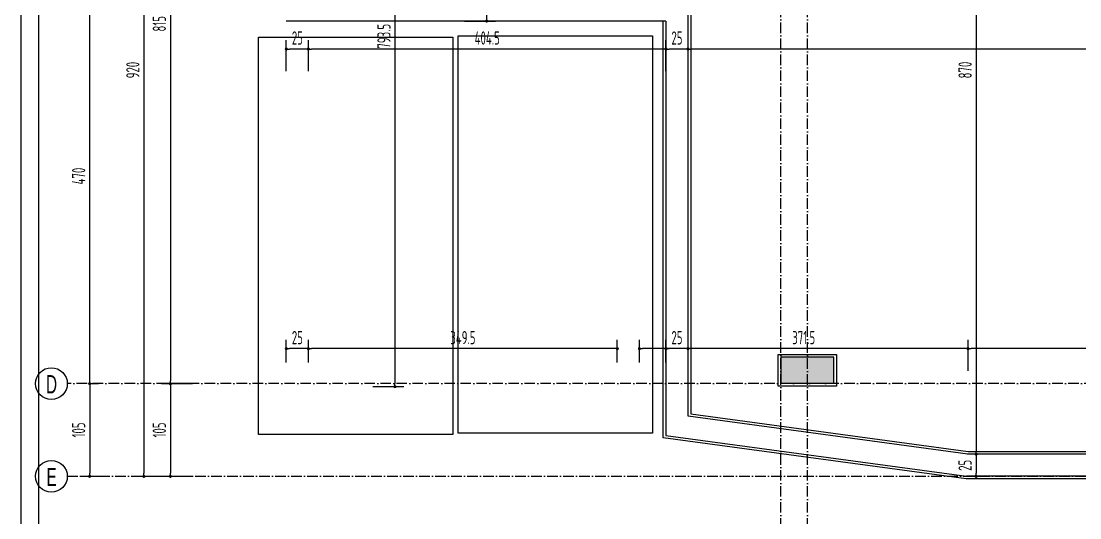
# Model space of a CAD drawing. Extents: x 41749 to 92598, y -24291 to 29432.
# Drawn here: x 48773 to 49971, y -23263 to -22701 of the extents above; entities that cross this region are included whole.
import ezdxf

# ---------------------------------------------------------------- set-up
doc = ezdxf.new("R2010")
doc.units = 0
doc.header["$MEASUREMENT"] = 0
doc.header["$PDMODE"] = 3
doc.linetypes.add('ACAD_ISO10W100', pattern=[18, 12, -3, 0, -3])
doc.layers.get('0').update_dxf_attribs({"linetype": 'CONTINUOUS'})
doc.layers.get('Defpoints').update_dxf_attribs({"linetype": 'CONTINUOUS'})
for name, color, linetype in [('ADAKENARI', 7, 'CONTINUOUS'), ('AKS', 10, 'CONTINUOUS'), ('DUVAR', 6, 'CONTINUOUS'), ('İÇ ÖLÇÜ', 95, 'CONTINUOUS'), ('KOLON', 5, 'CONTINUOUS'), ('OLCU', 3, 'CONTINUOUS'), ('SıVA', 7, 'CONTINUOUS'), ('tar', 12, 'CONTINUOUS'), ('TEFRIS', 12, 'CONTINUOUS'), ('YAZI', 7, 'CONTINUOUS')]:
    doc.layers.add(name, color=color, linetype=linetype)
doc.styles.add('OLCU', font='isocpeur.ttf', dxfattribs={"width": 0.59})
doc.dimstyles.new('OLCU3', dxfattribs={"dimscale": 0.5, "dimtxt": 30, "dimasz": 7, "dimexe": 20, "dimexo": 0, "dimgap": 10, "dimtad": 1, "dimdec": 4, "dimrnd": 0.5, "dimdsep": 46, "dimtxsty": 'OLCU', "dimblk1": 'DOT', "dimblk2": 'DOT', "dimsah": 1, "dimcen": 0.09, "dimclrt": 4, "dimadec": 0, "dimazin": 0, "dimtfac": 1, "dimtdec": 4, "dimtix": 1, "dimtmove": 2, "dimatfit": 3, "dimfxl": 0, "dimtolj": 1, "dimtzin": 0, "dimarcsym": 0})

# ---------------------------------------------------------------- blocks, each defined once
blk = doc.blocks.new('DOT')
at = {"color": 0, "linetype": 'ByBlock'}
blk.add_line((-0.5, 0), (-1, 0), dxfattribs=at)
at = {"color": 0, "linetype": 'ByBlock', "const_width": 0.5}
blk.add_lwpolyline([(-0.25, 0, 1), (0.25, 0, 1)], format="xyb", close=True, dxfattribs=at)
blk = doc.blocks.new('*D2324')
at = {"layer": 'Defpoints', "color": 0, "transparency": 16777216}
for p in [(48850.3, -22641), (48850.3, -22641), (48850.3, -23111)]:
    blk.add_point(p, dxfattribs=at)
at = {"layer": 'OLCU', "color": 0, "lineweight": -2, "transparency": 16777216}
for p, q in [((48850.3, -22641), (48840.3, -22641)), ((48850.3, -23107.5), (48850.3, -22644.5)), ((48850.3, -23111), (48860.3, -23111))]:
    blk.add_line(p, q, dxfattribs=at)
at = {"layer": 'OLCU', "color": 0, "lineweight": -2, "transparency": 16777216, "xscale": 3.5, "yscale": 3.5, "zscale": 3.5}
for p, rotation in [((48850.3, -22641), 90), ((48850.3, -23111), 270)]:
    blk.add_blockref('DOT', p, dxfattribs=dict(at, rotation=rotation))
at = {"layer": 'OLCU', "color": 4, "transparency": 16777216, "insert": (48837.8, -22876), "char_height": 15, "attachment_point": 5, "rotation": 90, "style": 'OLCU'}
blk.add_mtext('\\A1;470', dxfattribs=at)
blk = doc.blocks.new('*D2387')
at = {"layer": 'Defpoints', "color": 0, "transparency": 16777216}
for p in [(49842.4, -23216), (51096.7, -23216), (51096.7, -23850.8)]:
    blk.add_point(p, dxfattribs=at)
at = {"layer": 'OLCU', "color": 0, "lineweight": -2, "transparency": 16777216}
for p, q in [((49842.4, -23825.8), (49842.4, -23860.8)), ((51096.7, -23825.8), (51096.7, -23860.8)), ((49845.9, -23850.8), (51093.2, -23850.8))]:
    blk.add_line(p, q, dxfattribs=at)
at = {"layer": 'OLCU', "color": 0, "lineweight": -2, "transparency": 16777216, "xscale": 3.5, "yscale": 3.5, "zscale": 3.5, "rotation": 180}
blk.add_blockref('DOT', (49842.4, -23850.8), dxfattribs=at)
at = {"layer": 'OLCU', "color": 0, "lineweight": -2, "transparency": 16777216, "xscale": 3.5, "yscale": 3.5, "zscale": 3.5}
blk.add_blockref('DOT', (51096.7, -23850.8), dxfattribs=at)
at = {"layer": 'OLCU', "color": 4, "transparency": 16777216, "insert": (50469.5, -23838.3), "char_height": 15, "attachment_point": 5, "style": 'OLCU'}
blk.add_mtext('\\A1;1254.5', dxfattribs=at)
blk = doc.blocks.new('*D2393')
at = {"layer": 'Defpoints', "color": 0, "transparency": 16777216}
for p in [(48790.7, -22296), (48941.6, -23111.2), (49072.8, -23111.2)]:
    blk.add_point(p, dxfattribs=at)
at = {"layer": 'OLCU', "color": 0, "lineweight": -2, "transparency": 16777216}
for p, q in [((48916.6, -22296), (48951.6, -22296)), ((48941.6, -22299.5), (48941.6, -23107.7)), ((48966.6, -23111.2), (48931.6, -23111.2))]:
    blk.add_line(p, q, dxfattribs=at)
at = {"layer": 'OLCU', "color": 0, "lineweight": -2, "transparency": 16777216, "xscale": 3.5, "yscale": 3.5, "zscale": 3.5}
for p, rotation in [((48941.6, -22296), 90), ((48941.6, -23111.2), 270)]:
    blk.add_blockref('DOT', p, dxfattribs=dict(at, rotation=rotation))
at = {"layer": 'OLCU', "color": 4, "transparency": 16777216, "insert": (48929.1, -22703.6), "char_height": 15, "attachment_point": 5, "rotation": 90, "style": 'OLCU'}
blk.add_mtext('\\A1;815', dxfattribs=at)
blk = doc.blocks.new('*D2394')
at = {"layer": 'Defpoints', "color": 0, "transparency": 16777216}
for p in [(49021, -22296), (48911.6, -23216), (49847.6, -23216)]:
    blk.add_point(p, dxfattribs=at)
at = {"layer": 'OLCU', "color": 0, "lineweight": -2, "transparency": 16777216}
for p, q in [((48936.6, -22296), (48901.6, -22296)), ((48911.6, -22299.5), (48911.6, -23212.5)), ((48936.6, -23216), (48901.6, -23216))]:
    blk.add_line(p, q, dxfattribs=at)
at = {"layer": 'OLCU', "color": 0, "lineweight": -2, "transparency": 16777216, "xscale": 3.5, "yscale": 3.5, "zscale": 3.5}
for p, rotation in [((48911.6, -22296), 90), ((48911.6, -23216), 270)]:
    blk.add_blockref('DOT', p, dxfattribs=dict(at, rotation=rotation))
at = {"layer": 'OLCU', "color": 4, "transparency": 16777216, "insert": (48899.1, -22756), "char_height": 15, "attachment_point": 5, "rotation": 90, "style": 'OLCU'}
blk.add_mtext('\\A1;920', dxfattribs=at)
blk = doc.blocks.new('*D2395')
at = {"layer": 'Defpoints', "color": 0, "transparency": 16777216}
for p in [(48850.3, -23111), (48850.3, -23216), (48870.9, -23216)]:
    blk.add_point(p, dxfattribs=at)
at = {"layer": 'OLCU', "color": 0, "lineweight": -2, "transparency": 16777216}
for p, q in [((48850.3, -23111), (48860.3, -23111)), ((48850.3, -23114.5), (48850.3, -23212.5)), ((48870.9, -23216), (48840.3, -23216))]:
    blk.add_line(p, q, dxfattribs=at)
at = {"layer": 'OLCU', "color": 0, "lineweight": -2, "transparency": 16777216, "xscale": 3.5, "yscale": 3.5, "zscale": 3.5}
for p, rotation in [((48850.3, -23111), 90), ((48850.3, -23216), 270)]:
    blk.add_blockref('DOT', p, dxfattribs=dict(at, rotation=rotation))
at = {"layer": 'OLCU', "color": 4, "transparency": 16777216, "insert": (48837.8, -23163.5), "char_height": 15, "attachment_point": 5, "rotation": 90, "style": 'OLCU'}
blk.add_mtext('\\A1;105', dxfattribs=at)
blk = doc.blocks.new('*D2424')
at = {"layer": 'Defpoints', "color": 0, "transparency": 16777216}
for p in [(49852.5, -22321), (49853.3, -23191), (49862.6, -23191)]:
    blk.add_point(p, dxfattribs=at)
at = {"layer": 'İÇ ÖLÇÜ', "color": 0, "lineweight": -2, "transparency": 16777216}
for p, q in [((49852.5, -22321), (49863.3, -22321)), ((49853.3, -22324.5), (49853.3, -23187.5)), ((49862.6, -23191), (49843.3, -23191))]:
    blk.add_line(p, q, dxfattribs=at)
at = {"layer": 'İÇ ÖLÇÜ', "color": 0, "lineweight": -2, "transparency": 16777216, "xscale": 3.5, "yscale": 3.5, "zscale": 3.5}
for p, rotation in [((49853.3, -22321), 90), ((49853.3, -23191), 270)]:
    blk.add_blockref('DOT', p, dxfattribs=dict(at, rotation=rotation))
at = {"layer": 'İÇ ÖLÇÜ', "color": 4, "transparency": 16777216, "insert": (49840.8, -22756), "char_height": 15, "attachment_point": 5, "rotation": 90, "style": 'OLCU'}
blk.add_mtext('\\A1;870', dxfattribs=at)
blk = doc.blocks.new('*D2425')
at = {"layer": 'Defpoints', "color": 0, "transparency": 16777216}
for p in [(49862.6, -23191), (49853.3, -23216), (49862.6, -23216)]:
    blk.add_point(p, dxfattribs=at)
at = {"layer": 'İÇ ÖLÇÜ', "color": 0, "lineweight": -2, "transparency": 16777216}
for p, q in [((49862.6, -23191), (49843.3, -23191)), ((49853.3, -23194.5), (49853.3, -23212.5)), ((49862.6, -23216), (49843.3, -23216))]:
    blk.add_line(p, q, dxfattribs=at)
at = {"layer": 'İÇ ÖLÇÜ', "color": 0, "lineweight": -2, "transparency": 16777216, "xscale": 3.5, "yscale": 3.5, "zscale": 3.5}
for p, rotation in [((49853.3, -23191), 90), ((49853.3, -23216), 270)]:
    blk.add_blockref('DOT', p, dxfattribs=dict(at, rotation=rotation))
at = {"layer": 'İÇ ÖLÇÜ', "color": 4, "transparency": 16777216, "insert": (49840.8, -23203.5), "char_height": 15, "attachment_point": 5, "rotation": 90, "style": 'OLCU'}
blk.add_mtext('\\A1;25', dxfattribs=at)
blk = doc.blocks.new('*D2427')
at = {"layer": 'Defpoints', "color": 0, "transparency": 16777216}
for p in [(49197.2, -22321), (49097.8, -23114.4), (49195.7, -23114.4)]:
    blk.add_point(p, dxfattribs=at)
at = {"layer": 'İÇ ÖLÇÜ', "color": 0, "lineweight": -2, "transparency": 16777216}
for p, q in [((49197.2, -22321), (49185.7, -22321)), ((49195.7, -22324.5), (49195.7, -23110.9)), ((49170.7, -23114.4), (49205.7, -23114.4))]:
    blk.add_line(p, q, dxfattribs=at)
at = {"layer": 'İÇ ÖLÇÜ', "color": 0, "lineweight": -2, "transparency": 16777216, "xscale": 3.5, "yscale": 3.5, "zscale": 3.5}
for p, rotation in [((49195.7, -22321), 90), ((49195.7, -23114.4), 270)]:
    blk.add_blockref('DOT', p, dxfattribs=dict(at, rotation=rotation))
at = {"layer": 'İÇ ÖLÇÜ', "color": 4, "transparency": 16777216, "insert": (49183.2, -22717.7), "char_height": 15, "attachment_point": 5, "rotation": 90, "style": 'OLCU'}
blk.add_mtext('\\A1;793.5', dxfattribs=at)
blk = doc.blocks.new('*D2450')
at = {"layer": 'Defpoints', "color": 0, "transparency": 16777216}
for p in [(49527.3, -22732.2), (51237.3, -22763.5), (49527.3, -22800.9)]:
    blk.add_point(p, dxfattribs=at)
at = {"layer": 'İÇ ÖLÇÜ', "color": 0, "lineweight": -2, "transparency": 16777216}
for p, q in [((49527.3, -22757.2), (49527.3, -22722.2)), ((51237.3, -22757.2), (51237.3, -22722.2)), ((51233.8, -22732.2), (49530.8, -22732.2))]:
    blk.add_line(p, q, dxfattribs=at)
at = {"layer": 'İÇ ÖLÇÜ', "color": 0, "lineweight": -2, "transparency": 16777216, "xscale": 3.5, "yscale": 3.5, "zscale": 3.5, "rotation": 180}
blk.add_blockref('DOT', (49527.3, -22732.2), dxfattribs=at)
at = {"layer": 'İÇ ÖLÇÜ', "color": 0, "lineweight": -2, "transparency": 16777216, "xscale": 3.5, "yscale": 3.5, "zscale": 3.5}
blk.add_blockref('DOT', (51237.3, -22732.2), dxfattribs=at)
at = {"layer": 'İÇ ÖLÇÜ', "color": 4, "transparency": 16777216, "insert": (50382.3, -22719.7), "char_height": 15, "attachment_point": 5, "style": 'OLCU'}
blk.add_mtext('\\A1;1710', dxfattribs=at)
blk = doc.blocks.new('*D2451')
at = {"layer": 'Defpoints', "color": 0, "transparency": 16777216}
for p in [(49502.3, -22732.2), (49502.3, -22800.9), (49527.3, -22800.9)]:
    blk.add_point(p, dxfattribs=at)
at = {"layer": 'İÇ ÖLÇÜ', "color": 0, "lineweight": -2, "transparency": 16777216}
for p, q in [((49502.3, -22757.2), (49502.3, -22722.2)), ((49527.3, -22757.2), (49527.3, -22722.2)), ((49523.8, -22732.2), (49505.8, -22732.2))]:
    blk.add_line(p, q, dxfattribs=at)
at = {"layer": 'İÇ ÖLÇÜ', "color": 0, "lineweight": -2, "transparency": 16777216, "xscale": 3.5, "yscale": 3.5, "zscale": 3.5, "rotation": 180}
blk.add_blockref('DOT', (49502.3, -22732.2), dxfattribs=at)
at = {"layer": 'İÇ ÖLÇÜ', "color": 0, "lineweight": -2, "transparency": 16777216, "xscale": 3.5, "yscale": 3.5, "zscale": 3.5}
blk.add_blockref('DOT', (49527.3, -22732.2), dxfattribs=at)
at = {"layer": 'İÇ ÖLÇÜ', "color": 4, "transparency": 16777216, "insert": (49514.8, -22719.7), "char_height": 15, "attachment_point": 5, "style": 'OLCU'}
blk.add_mtext('\\A1;25', dxfattribs=at)
blk = doc.blocks.new('*D2452')
at = {"layer": 'Defpoints', "color": 0, "transparency": 16777216}
for p in [(49097.8, -22732.2), (49097.8, -22800.9), (49502.3, -22800.9)]:
    blk.add_point(p, dxfattribs=at)
at = {"layer": 'İÇ ÖLÇÜ', "color": 0, "lineweight": -2, "transparency": 16777216}
for p, q in [((49097.8, -22757.2), (49097.8, -22722.2)), ((49502.3, -22757.2), (49502.3, -22722.2)), ((49498.8, -22732.2), (49101.3, -22732.2))]:
    blk.add_line(p, q, dxfattribs=at)
at = {"layer": 'İÇ ÖLÇÜ', "color": 0, "lineweight": -2, "transparency": 16777216, "xscale": 3.5, "yscale": 3.5, "zscale": 3.5, "rotation": 180}
blk.add_blockref('DOT', (49097.8, -22732.2), dxfattribs=at)
at = {"layer": 'İÇ ÖLÇÜ', "color": 0, "lineweight": -2, "transparency": 16777216, "xscale": 3.5, "yscale": 3.5, "zscale": 3.5}
blk.add_blockref('DOT', (49502.3, -22732.2), dxfattribs=at)
at = {"layer": 'İÇ ÖLÇÜ', "color": 4, "transparency": 16777216, "insert": (49300.1, -22719.7), "char_height": 15, "attachment_point": 5, "style": 'OLCU'}
blk.add_mtext('\\A1;404.5', dxfattribs=at)
blk = doc.blocks.new('*D2453')
at = {"layer": 'Defpoints', "color": 0, "transparency": 16777216}
for p in [(49072.8, -22732.2), (49097.8, -22800.9), (49072.8, -22829.6)]:
    blk.add_point(p, dxfattribs=at)
at = {"layer": 'İÇ ÖLÇÜ', "color": 0, "lineweight": -2, "transparency": 16777216}
for p, q in [((49072.8, -22757.2), (49072.8, -22722.2)), ((49097.8, -22757.2), (49097.8, -22722.2)), ((49094.3, -22732.2), (49076.3, -22732.2))]:
    blk.add_line(p, q, dxfattribs=at)
at = {"layer": 'İÇ ÖLÇÜ', "color": 0, "lineweight": -2, "transparency": 16777216, "xscale": 3.5, "yscale": 3.5, "zscale": 3.5, "rotation": 180}
blk.add_blockref('DOT', (49072.8, -22732.2), dxfattribs=at)
at = {"layer": 'İÇ ÖLÇÜ', "color": 0, "lineweight": -2, "transparency": 16777216, "xscale": 3.5, "yscale": 3.5, "zscale": 3.5}
blk.add_blockref('DOT', (49097.8, -22732.2), dxfattribs=at)
at = {"layer": 'İÇ ÖLÇÜ', "color": 4, "transparency": 16777216, "insert": (49085.3, -22719.7), "char_height": 15, "attachment_point": 5, "style": 'OLCU'}
blk.add_mtext('\\A1;25', dxfattribs=at)
blk = doc.blocks.new('*D2454')
at = {"layer": 'Defpoints', "color": 0, "transparency": 16777216}
for p in [(49844.1, -23071.4), (49844.1, -23096.4), (51083.2, -23191)]:
    blk.add_point(p, dxfattribs=at)
at = {"layer": 'İÇ ÖLÇÜ', "color": 0, "lineweight": -2, "transparency": 16777216}
for p, q in [((49844.1, -23096.4), (49844.1, -23061.4)), ((51083.2, -23096.4), (51083.2, -23061.4)), ((51079.7, -23071.4), (49847.6, -23071.4))]:
    blk.add_line(p, q, dxfattribs=at)
at = {"layer": 'İÇ ÖLÇÜ', "color": 0, "lineweight": -2, "transparency": 16777216, "xscale": 3.5, "yscale": 3.5, "zscale": 3.5, "rotation": 180}
blk.add_blockref('DOT', (49844.1, -23071.4), dxfattribs=at)
at = {"layer": 'İÇ ÖLÇÜ', "color": 0, "lineweight": -2, "transparency": 16777216, "xscale": 3.5, "yscale": 3.5, "zscale": 3.5}
blk.add_blockref('DOT', (51083.2, -23071.4), dxfattribs=at)
at = {"layer": 'İÇ ÖLÇÜ', "color": 4, "transparency": 16777216, "insert": (50463.6, -23058.9), "char_height": 15, "attachment_point": 5, "style": 'OLCU'}
blk.add_mtext('\\A1;1239', dxfattribs=at)
blk = doc.blocks.new('*D2455')
at = {"layer": 'Defpoints', "color": 0, "transparency": 16777216}
for p in [(49472.3, -23071.4), (49472.3, -23087.1), (49844.1, -23191)]:
    blk.add_point(p, dxfattribs=at)
at = {"layer": 'İÇ ÖLÇÜ', "color": 0, "lineweight": -2, "transparency": 16777216}
for p, q in [((49472.3, -23087.1), (49472.3, -23061.4)), ((49844.1, -23096.4), (49844.1, -23061.4)), ((49840.6, -23071.4), (49475.8, -23071.4))]:
    blk.add_line(p, q, dxfattribs=at)
at = {"layer": 'İÇ ÖLÇÜ', "color": 0, "lineweight": -2, "transparency": 16777216, "xscale": 3.5, "yscale": 3.5, "zscale": 3.5, "rotation": 180}
blk.add_blockref('DOT', (49472.3, -23071.4), dxfattribs=at)
at = {"layer": 'İÇ ÖLÇÜ', "color": 0, "lineweight": -2, "transparency": 16777216, "xscale": 3.5, "yscale": 3.5, "zscale": 3.5}
blk.add_blockref('DOT', (49844.1, -23071.4), dxfattribs=at)
at = {"layer": 'İÇ ÖLÇÜ', "color": 4, "transparency": 16777216, "insert": (49658.2, -23058.9), "char_height": 15, "attachment_point": 5, "style": 'OLCU'}
blk.add_mtext('\\A1;371.5', dxfattribs=at)
blk = doc.blocks.new('*D2456')
at = {"layer": 'Defpoints', "color": 0, "transparency": 16777216}
for p in [(49502.3, -23071.4), (49502.3, -23087.1), (49527.3, -23087.1)]:
    blk.add_point(p, dxfattribs=at)
at = {"layer": 'İÇ ÖLÇÜ', "color": 0, "lineweight": -2, "transparency": 16777216}
for p, q in [((49502.3, -23087.1), (49502.3, -23061.4)), ((49527.3, -23087.1), (49527.3, -23061.4)), ((49523.8, -23071.4), (49505.8, -23071.4))]:
    blk.add_line(p, q, dxfattribs=at)
at = {"layer": 'İÇ ÖLÇÜ', "color": 0, "lineweight": -2, "transparency": 16777216, "xscale": 3.5, "yscale": 3.5, "zscale": 3.5, "rotation": 180}
blk.add_blockref('DOT', (49502.3, -23071.4), dxfattribs=at)
at = {"layer": 'İÇ ÖLÇÜ', "color": 0, "lineweight": -2, "transparency": 16777216, "xscale": 3.5, "yscale": 3.5, "zscale": 3.5}
blk.add_blockref('DOT', (49527.3, -23071.4), dxfattribs=at)
at = {"layer": 'İÇ ÖLÇÜ', "color": 4, "transparency": 16777216, "insert": (49514.8, -23058.9), "char_height": 15, "attachment_point": 5, "style": 'OLCU'}
blk.add_mtext('\\A1;25', dxfattribs=at)
blk = doc.blocks.new('*D2457')
at = {"layer": 'Defpoints', "color": 0, "transparency": 16777216}
for p in [(49097.8, -23071.4), (49097.8, -23087.1), (49447.3, -23087.1)]:
    blk.add_point(p, dxfattribs=at)
at = {"layer": 'İÇ ÖLÇÜ', "color": 0, "lineweight": -2, "transparency": 16777216}
for p, q in [((49097.8, -23087.1), (49097.8, -23061.4)), ((49447.3, -23087.1), (49447.3, -23061.4)), ((49443.8, -23071.4), (49101.3, -23071.4))]:
    blk.add_line(p, q, dxfattribs=at)
at = {"layer": 'İÇ ÖLÇÜ', "color": 0, "lineweight": -2, "transparency": 16777216, "xscale": 3.5, "yscale": 3.5, "zscale": 3.5, "rotation": 180}
blk.add_blockref('DOT', (49097.8, -23071.4), dxfattribs=at)
at = {"layer": 'İÇ ÖLÇÜ', "color": 0, "lineweight": -2, "transparency": 16777216, "xscale": 3.5, "yscale": 3.5, "zscale": 3.5}
blk.add_blockref('DOT', (49447.3, -23071.4), dxfattribs=at)
at = {"layer": 'İÇ ÖLÇÜ', "color": 4, "transparency": 16777216, "insert": (49272.6, -23058.9), "char_height": 15, "attachment_point": 5, "style": 'OLCU'}
blk.add_mtext('\\A1;349.5', dxfattribs=at)
blk = doc.blocks.new('*D2458')
at = {"layer": 'Defpoints', "color": 0, "transparency": 16777216}
for p in [(49072.8, -23071.4), (49072.8, -23087.1), (49097.8, -23087.1)]:
    blk.add_point(p, dxfattribs=at)
at = {"layer": 'İÇ ÖLÇÜ', "color": 0, "lineweight": -2, "transparency": 16777216}
for p, q in [((49072.8, -23087.1), (49072.8, -23061.4)), ((49097.8, -23087.1), (49097.8, -23061.4)), ((49094.3, -23071.4), (49076.3, -23071.4))]:
    blk.add_line(p, q, dxfattribs=at)
at = {"layer": 'İÇ ÖLÇÜ', "color": 0, "lineweight": -2, "transparency": 16777216, "xscale": 3.5, "yscale": 3.5, "zscale": 3.5, "rotation": 180}
blk.add_blockref('DOT', (49072.8, -23071.4), dxfattribs=at)
at = {"layer": 'İÇ ÖLÇÜ', "color": 0, "lineweight": -2, "transparency": 16777216, "xscale": 3.5, "yscale": 3.5, "zscale": 3.5}
blk.add_blockref('DOT', (49097.8, -23071.4), dxfattribs=at)
at = {"layer": 'İÇ ÖLÇÜ', "color": 4, "transparency": 16777216, "insert": (49085.3, -23058.9), "char_height": 15, "attachment_point": 5, "style": 'OLCU'}
blk.add_mtext('\\A1;25', dxfattribs=at)
blk = doc.blocks.new('*D2790')
at = {"layer": 'Defpoints', "color": 0, "transparency": 16777216}
for p in [(49072.8, -22970), (49447.3, -23036.5), (49072.8, -23850.8)]:
    blk.add_point(p, dxfattribs=at)
at = {"layer": 'OLCU', "color": 0, "lineweight": -2, "transparency": 16777216}
for p, q in [((49072.8, -23825.8), (49072.8, -23860.8)), ((49447.3, -23825.8), (49447.3, -23860.8)), ((49443.8, -23850.8), (49076.3, -23850.8))]:
    blk.add_line(p, q, dxfattribs=at)
at = {"layer": 'OLCU', "color": 0, "lineweight": -2, "transparency": 16777216, "xscale": 3.5, "yscale": 3.5, "zscale": 3.5, "rotation": 180}
blk.add_blockref('DOT', (49072.8, -23850.8), dxfattribs=at)
at = {"layer": 'OLCU', "color": 0, "lineweight": -2, "transparency": 16777216, "xscale": 3.5, "yscale": 3.5, "zscale": 3.5}
blk.add_blockref('DOT', (49447.3, -23850.8), dxfattribs=at)
at = {"layer": 'OLCU', "color": 4, "transparency": 16777216, "insert": (49260.1, -23838.3), "char_height": 15, "attachment_point": 5, "style": 'OLCU'}
blk.add_mtext('\\A1;374.5', dxfattribs=at)
blk = doc.blocks.new('*D2791')
at = {"layer": 'Defpoints', "color": 0, "transparency": 16777216}
for p in [(49072.8, -23111), (48941.6, -23216), (49965.7, -23216)]:
    blk.add_point(p, dxfattribs=at)
at = {"layer": 'OLCU', "color": 0, "lineweight": -2, "transparency": 16777216}
for p, q in [((48966.6, -23111), (48931.6, -23111)), ((48941.6, -23114.5), (48941.6, -23212.5)), ((48966.6, -23216), (48931.6, -23216))]:
    blk.add_line(p, q, dxfattribs=at)
at = {"layer": 'OLCU', "color": 0, "lineweight": -2, "transparency": 16777216, "xscale": 3.5, "yscale": 3.5, "zscale": 3.5}
for p, rotation in [((48941.6, -23111), 90), ((48941.6, -23216), 270)]:
    blk.add_blockref('DOT', p, dxfattribs=dict(at, rotation=rotation))
at = {"layer": 'OLCU', "color": 4, "transparency": 16777216, "insert": (48929.1, -23163.5), "char_height": 15, "attachment_point": 5, "rotation": 90, "style": 'OLCU'}
blk.add_mtext('\\A1;105', dxfattribs=at)
blk = doc.blocks.new('*D2792')
at = {"layer": 'Defpoints', "color": 0, "transparency": 16777216}
for p in [(49842.4, -23216), (49447.3, -23825.8), (49447.3, -23850.8)]:
    blk.add_point(p, dxfattribs=at)
at = {"layer": 'OLCU', "color": 0, "lineweight": -2, "transparency": 16777216}
for p, q in [((49447.3, -23825.8), (49447.3, -23860.8)), ((49842.4, -23825.8), (49842.4, -23860.8)), ((49838.9, -23850.8), (49450.8, -23850.8))]:
    blk.add_line(p, q, dxfattribs=at)
at = {"layer": 'OLCU', "color": 0, "lineweight": -2, "transparency": 16777216, "xscale": 3.5, "yscale": 3.5, "zscale": 3.5, "rotation": 180}
blk.add_blockref('DOT', (49447.3, -23850.8), dxfattribs=at)
at = {"layer": 'OLCU', "color": 0, "lineweight": -2, "transparency": 16777216, "xscale": 3.5, "yscale": 3.5, "zscale": 3.5}
blk.add_blockref('DOT', (49842.4, -23850.8), dxfattribs=at)
at = {"layer": 'OLCU', "color": 4, "transparency": 16777216, "insert": (49644.8, -23838.3), "char_height": 15, "attachment_point": 5, "style": 'OLCU'}
blk.add_mtext('\\A1;395', dxfattribs=at)
blk = doc.blocks.new('*D3101')
at = {"layer": 'ADAKENARI', "color": 0, "lineweight": -2, "transparency": 16777216}
for p, q in [((49274.5, -22321), (49309.5, -22321)), ((49299.5, -22697.1), (49299.5, -22324.5)), ((49274.5, -22700.6), (49309.5, -22700.6))]:
    blk.add_line(p, q, dxfattribs=at)
at = {"layer": 'Defpoints', "color": 0, "transparency": 16777216}
for p in [(49218.1, -22321), (49299.5, -22321), (49247.8, -22700.6)]:
    blk.add_point(p, dxfattribs=at)
at = {"layer": 'ADAKENARI', "color": 0, "lineweight": -2, "transparency": 16777216, "xscale": 3.5, "yscale": 3.5, "zscale": 3.5}
for p, rotation in [((49299.5, -22321), 90), ((49299.5, -22700.6), 270)]:
    blk.add_blockref('DOT', p, dxfattribs=dict(at, rotation=rotation))
at = {"layer": 'ADAKENARI', "color": 4, "transparency": 16777216, "insert": (49287, -22510.8), "char_height": 15, "attachment_point": 5, "rotation": 90, "style": 'OLCU'}
blk.add_mtext('\\A1;380', dxfattribs=at)

msp = doc.modelspace()

# ---------------------------------------------------------------- hatches: boundary and pattern name
at = {"layer": 'tar'}
h = msp.add_hatch(dxfattribs=at)
h.set_pattern_fill('ANSI33', color=256, scale=40, style=0)
h.set_pattern_definition([(45, (16.363, 0.385), (-7.0710678, 7.0710678), []), (45, (23.434, 0.385), (-7.0710678, 7.0710678), [5, -2.5])])
h.paths.add_polyline_path([(50787.31654, -22355.95522), (50767.31654, -22355.95522), (50767.31654, -22377.10746), (50767.31654, -22418.70461), (50787.31654, -22418.70461)])
h.paths.add_polyline_path([(49692.31654, -22295.95522), (49662.31654, -22295.95522), (49662.31654, -22355.95522), (49692.31654, -22355.95522)])
h.paths.add_polyline_path([(50217.31654, -22295.95522), (50207.31654, -22295.95522), (50197.31654, -22295.95522), (50197.31654, -22500.95522), (50217.31654, -22500.95522)])
h.paths.add_polyline_path([(50397.31654, -22295.95522), (50387.31654, -22295.95522), (50377.31654, -22295.95522), (50377.31654, -22500.95522), (50397.31654, -22500.95522)])
h.paths.add_polyline_path([(50757.31654, -22355.95522), (50787.31654, -22355.95522), (50787.31654, -22295.95522), (50757.31654, -22295.95522)])
h.paths.add_polyline_path([(51107.16801, -22295.95522), (51107.16801, -22325.95522), (51166.16801, -22325.95522), (51166.16801, -22295.95522)])
h.paths.add_polyline_path([(49692.31654, -22580.95522), (49662.31654, -22580.95522), (49662.31654, -22640.95522), (49692.31654, -22640.95522)])
h.paths.add_polyline_path([(50377.31654, -22610.95522), (50377.31654, -22640.95522), (50437.31654, -22640.95522), (50437.31654, -22610.95522)])
h.paths.add_polyline_path([(50787.31654, -22640.95522), (50787.31654, -22610.95522), (50727.31654, -22610.95522), (50727.31654, -22640.95522)])
h.paths.add_polyline_path([(49692.31654, -23110.95522), (49692.31654, -23080.95522), (49632.31654, -23080.95522), (49632.31654, -23110.95522)])
h.paths.add_polyline_path([(50117.31654, -23155.95517), (50087.31654, -23155.95517), (50087.31654, -23215.95517), (50117.31654, -23215.95517)])
h.paths.add_polyline_path([(50617.31654, -23155.95517), (50587.31654, -23155.95517), (50587.31654, -23215.95517), (50617.31654, -23215.95517)])
h.paths.add_polyline_path([(51106.16801, -23080.95522), (51106.16801, -23110.95522), (51166.16801, -23110.95522), (51166.16801, -23080.95522)])
h.paths.add_polyline_path([(50768.25654, -22349.30589), (50786.37654, -22349.30589), (50786.37654, -22371.80589), (50768.25654, -22371.80589)], flags=9)

# ---------------------------------------------------------------- linework, layer by layer
at = {"layer": 'ADAKENARI'}
msp.add_line((49502.31654, -22700.62338), (49072.7954, -22700.62338), dxfattribs=at)
at = {"layer": 'AKS', "linetype": 'ACAD_ISO10W100'}
for p, q in [((49632.31654, -23981.06183), (49632.31654, -21977.67894)), ((49662.31654, -23981.06183), (49662.31654, -21977.67894)), ((51562.31654, -23110.95522), (48825.02308, -23110.95522)), ((48825.02308, -23215.95522), (51562.31654, -23215.95529))]:
    msp.add_line(p, q, dxfattribs=at)
at = {"layer": 'DUVAR'}
for p, q in [((49502.31654, -22700.62338), (49502.31654, -23169.64627)), ((49502.31654, -23169.64627), (49842.3611, -23215.95522)), ((50087.31654, -23190.95522), (49844.05559, -23190.95522))]:
    msp.add_line(p, q, dxfattribs=at)
for points in [[(49844.05559, -23190.95522), (49527.31654, -23147.82013), (49527.31654, -22320.95522), (49662.31654, -22320.95522)], [(49502.31654, -22700.62338), (49502.31654, -23162.1561)], [(50087.31654, -23215.95522), (49842.3611, -23215.95522)]]:
    msp.add_lwpolyline(points, dxfattribs=at)
at = {"layer": 'KOLON'}
for p, q in [((49632.31654, -23080.95522), (49632.31654, -23110.95522)), ((49692.31654, -23080.95522), (49632.31654, -23080.95522)), ((49632.31654, -23080.95522), (49632.31654, -23110.95522)), ((49692.31654, -23110.95522), (49692.31654, -23080.95522)), ((49692.31654, -23110.95522), (49632.31654, -23110.95522))]:
    msp.add_line(p, q, dxfattribs=at)
at = {"layer": 'OLCU', "ltscale": 50}
for points in [[(49041.32222, -22718.7607), (49261.32223, -22718.77985), (49261.32223, -23168.77985), (49041.32222, -23168.7607)], [(49267.06558, -22717.05152), (49487.06559, -22717.07066), (49487.06559, -23167.07066), (49267.06558, -23167.05152)]]:
    msp.add_lwpolyline(points, close=True, dxfattribs=at)
at = {"layer": 'SıVA'}
for p, q in [((49530.31654, -22323.95522), (49530.31654, -23145.20099)), ((49499.31654, -23172.26541), (49499.31654, -22700.62338)), ((49530.31654, -23145.20099), (49844.25893, -23187.95522)), ((49842.15776, -23218.95522), (49499.31654, -23172.26541)), ((49844.25893, -23187.95522), (50084.31654, -23187.95522)), ((51098.27015, -23218.95522), (49842.15776, -23218.95522))]:
    msp.add_line(p, q, dxfattribs=at)
msp.add_lwpolyline([(49695.31654, -23077.95522), (49695.31654, -23113.95522), (49629.31654, -23113.95522), (49629.31654, -23077.95522)], close=True, dxfattribs=at)
at = {"layer": 'TEFRIS'}
for p, q in [((48772.7954, -23574.91177), (48772.7954, -21987.67895)), ((48792.7954, -23557.45086), (48792.7954, -22007.67895))]:
    msp.add_line(p, q, dxfattribs=at)
at = {"layer": 'YAZI'}
for centre in [(48807.02308, -23110.95522), (48807.02308, -23215.95514)]:
    msp.add_circle(centre, 18, dxfattribs=at)

# ---------------------------------------------------------------- texts
at = {"layer": 'YAZI', "char_height": 20.736, "width": 360.8188416, "attachment_point": 5, "style": 'OLCU'}
for s, insert in [('{\\fArial|b0|i0|c162|p34;D}', (48807.20188, -23111.71423)), ('{\\fArial|b0|i0|c162|p34;E}', (48807.20188, -23216.71415))]:
    msp.add_mtext(s, dxfattribs=dict(at, insert=insert))

# ---------------------------------------------------------------- dimensions: what is measured, and where the dimension line sits
at = {"layer": 'ADAKENARI'}
dim = msp.add_linear_dim(base=(49299.48656, -22320.95522), p1=(49247.80572, -22700.62338), p2=(49218.12051, -22320.95522), angle=90, dimstyle='OLCU3', override={"dimdec": 0, "dimtdec": 0}, dxfattribs=at)
dim.commit()
dim.dimension.update_dxf_attribs({"geometry": '*D3101', "text_midpoint": (49286.98656, -22510.7893)})
at = {"layer": 'İÇ ÖLÇÜ'}
for base, p1, p2, picture, middle in [((49195.67017, -23114.35714), (49197.24754, -22320.95522), (49097.7954, -23114.35714), '*D2427', (49183.17017, -22717.65618)), ((49853.33178, -23190.95522), (49852.54137, -22320.95522), (49862.64294, -23190.95522), '*D2424', (49840.83178, -22755.95522)), ((49853.33178, -23215.95522), (49862.64294, -23190.95522), (49862.64294, -23215.95522), '*D2425', (49840.83178, -23203.45522))]:
    dim = msp.add_linear_dim(base=base, p1=p1, p2=p2, angle=90, dimstyle='OLCU3', dxfattribs=at)
    dim.commit()
    dim.dimension.update_dxf_attribs({"geometry": picture, "text_midpoint": middle})
for base, p1, p2, picture, middle in [((49072.7954, -22732.18784), (49097.7954, -22800.92036), (49072.7954, -22829.58614), '*D2453', (49085.2954, -22719.68784)), ((49097.7954, -22732.18784), (49502.31654, -22800.92036), (49097.7954, -22800.92036), '*D2452', (49300.05597, -22719.68784)), ((49502.31654, -22732.18784), (49527.31654, -22800.92036), (49502.31654, -22800.92036), '*D2451', (49514.81654, -22719.68784)), ((49527.31654, -22732.18784), (51237.31654, -22763.45243), (49527.31654, -22800.92036), '*D2450', (50382.31654, -22719.68784)), ((49072.7954, -23071.44123), (49097.7954, -23087.09974), (49072.7954, -23087.09974), '*D2458', (49085.2954, -23058.94123)), ((49097.7954, -23071.44123), (49447.31654, -23087.09974), (49097.7954, -23087.09974), '*D2457', (49272.55597, -23058.94123)), ((49472.316538, -23071.441234), (49844.055595, -23190.955218), (49472.316538, -23087.099735), '*D2455', (49658.186066, -23058.941234)), ((49502.31654, -23071.44123), (49527.31654, -23087.09974), (49502.31654, -23087.09974), '*D2456', (49514.81654, -23058.94123)), ((49844.05559, -23071.44123), (51083.2266, -23190.95522), (49844.05559, -23096.44123), '*D2454', (50463.6411, -23058.94123))]:
    dim = msp.add_linear_dim(base=base, p1=p1, p2=p2, dimstyle='OLCU3', dxfattribs=at)
    dim.commit()
    dim.dimension.update_dxf_attribs({"geometry": picture, "text_midpoint": middle})
at = {"layer": 'OLCU'}
for base, p1, p2, picture, middle in [((48941.614104, -23111.151965), (48790.738965, -22295.955216), (49072.795404, -23111.151965), '*D2393', (48929.114104, -22703.553591)), ((48911.6141, -23215.95522), (49021.01258, -22295.95522), (49847.59813, -23215.95522), '*D2394', (48899.1141, -22755.95522)), ((48850.30968, -22640.95522), (48850.30968, -23110.95522), (48850.30968, -22640.95522), '*D2324', (48837.80968, -22875.95522)), ((48850.30968, -23215.95522), (48850.30968, -23110.95522), (48870.94071, -23215.95522), '*D2395', (48837.80968, -23163.45522)), ((48941.6141, -23215.95522), (49072.7954, -23110.95522), (49965.68607, -23215.95522), '*D2791', (48929.1141, -23163.45522))]:
    dim = msp.add_linear_dim(base=base, p1=p1, p2=p2, angle=90, dimstyle='OLCU3', dxfattribs=at)
    dim.commit()
    dim.dimension.update_dxf_attribs({"geometry": picture, "text_midpoint": middle})
for base, p1, p2, picture, middle in [((49072.7954, -23850.80195), (49447.31654, -23036.54125), (49072.7954, -22970.04596), '*D2790', (49260.05597, -23838.30195)), ((49447.31654, -23850.80195), (49842.3611, -23215.95522), (49447.31654, -23825.80195), '*D2792', (49644.83882, -23838.30195)), ((51096.65834, -23850.80195), (49842.3611, -23215.95522), (51096.65834, -23215.95522), '*D2387', (50469.50972, -23838.30195))]:
    dim = msp.add_linear_dim(base=base, p1=p1, p2=p2, dimstyle='OLCU3', dxfattribs=at)
    dim.commit()
    dim.dimension.update_dxf_attribs({"geometry": picture, "text_midpoint": middle})

doc.saveas('drawing.dxf')
